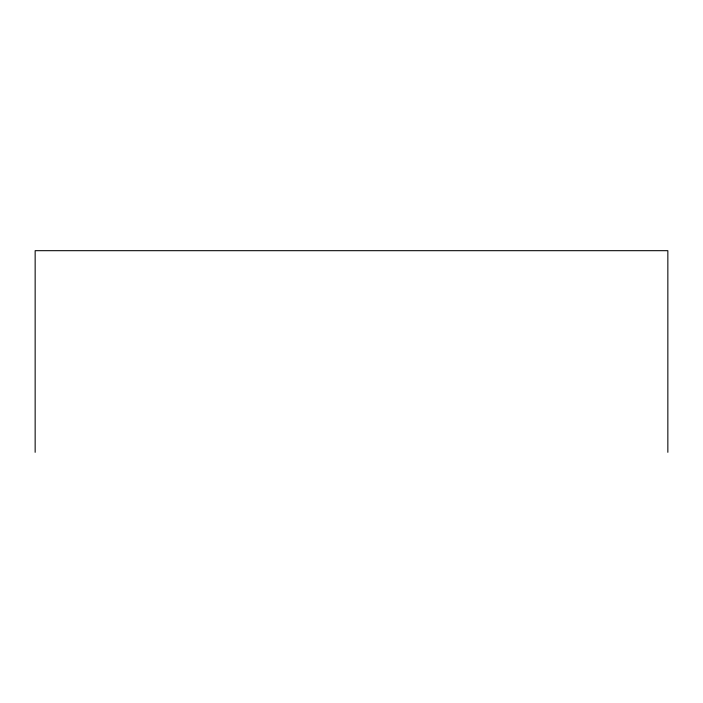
<?xml version="1.0" encoding="UTF-8"?>
<svg xmlns="http://www.w3.org/2000/svg" width="703" height="703" viewBox="0 0 703 703"><rect width="100%" height="100%" fill="white"/><g stroke="black" fill="none" stroke-linecap="round" stroke-linejoin="round"><path stroke-width="1.05" d="M667.85 452.319L667.85 250.681L35.15 250.681L35.15 452.319"/></g></svg>
